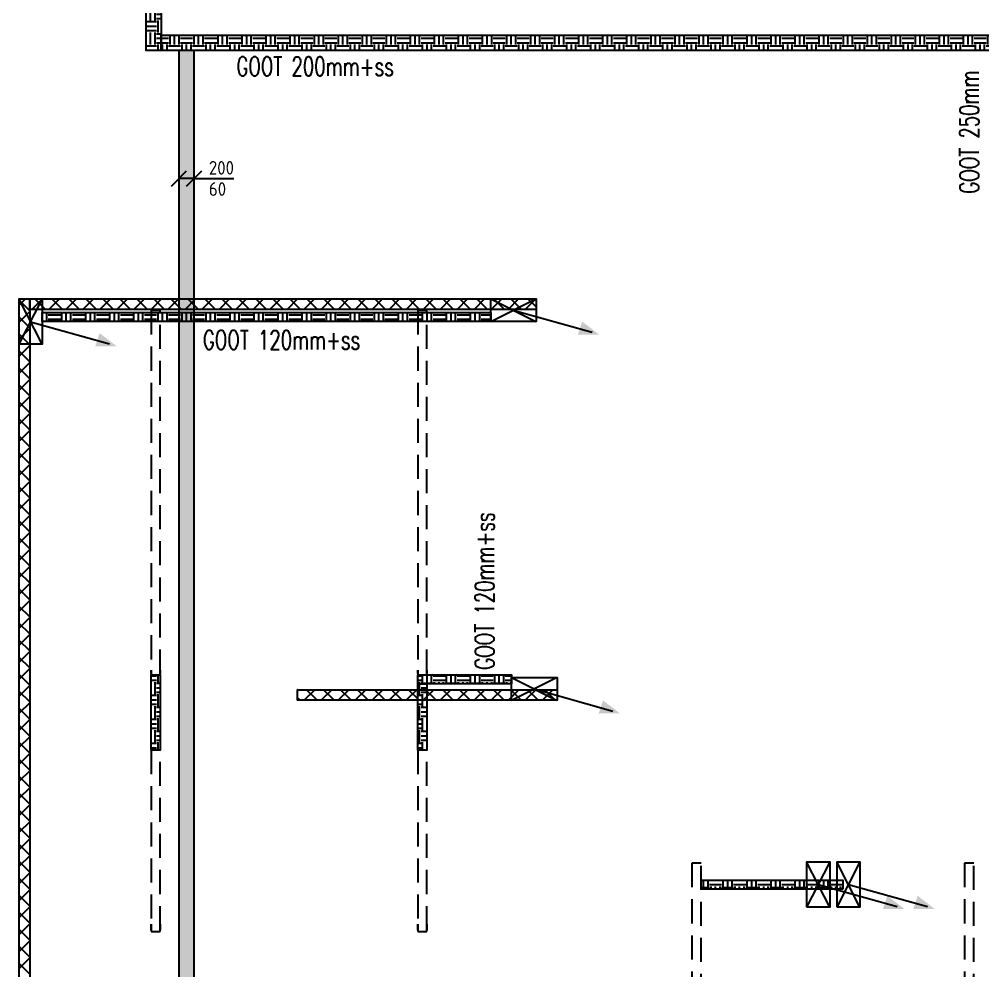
# Model space of a CAD drawing. Header units: millimetres. Extents: x -3262 to 109714, y 0 to 217318.
# Drawn here: x 45016 to 57737, y 182205 to 194763 of the extents above; entities that cross this region are included whole.
import ezdxf

# ---------------------------------------------------------------- set-up
doc = ezdxf.new("R2010")
doc.units = ezdxf.units.MM
doc.header["$LTSCALE"] = 100
doc.linetypes.add('HIDDEN2', pattern=[4.7625, 3.175, -1.5875])
for name, color, linetype in [('ByLayer', 2, 'Continuous'), ('EL6131--_ENERGIEBEDR (1996)', 2, 'Continuous'), ('EL6131--_GEBOUWINST (1996)', 2, 'Continuous'), ('EL6131--_KG_D', 3, 'Continuous'), ('EM6131--_KG', 1, 'Continuous')]:
    doc.layers.add(name, color=color, linetype=linetype)
doc.styles.add('CofelyArial', font='arial.ttf')
doc.styles.add('ROMANS', font='ROMANS', dxfattribs={"width": 0.7})
doc.styles.add('STABICAD-018', font='ISOCP.SHX', dxfattribs={"height": 1.8})

# ---------------------------------------------------------------- blocks, each defined once
blk = doc.blocks.new('*X65')
at = {"color": 0}
for p, q in [((33951, 29584), (33811, 29724)), ((33811, 29546), (33951, 29686)), ((33951, 29359), (33811, 29499)), ((33811, 29321), (33951, 29461)), ((33951, 29135), (33811, 29275)), ((33811, 29097), (33951, 29237)), ((33951, 28910), (33811, 29050)), ((33811, 28872), (33951, 29012)), ((33951, 28686), (33811, 28826)), ((33811, 28648), (33951, 28788)), ((33951, 28461), (33811, 28601)), ((33811, 28423), (33951, 28563)), ((33951, 28237), (33811, 28377)), ((33811, 28199), (33951, 28339)), ((33951, 28012), (33811, 28152)), ((33811, 27974), (33951, 28114)), ((33951, 27788), (33811, 27928)), ((33811, 27750), (33951, 27890)), ((33951, 27563), (33811, 27703)), ((33811, 27525), (33951, 27665)), ((33951, 27339), (33811, 27479)), ((33811, 27301), (33951, 27441)), ((33951, 27114), (33811, 27254)), ((33811, 27076), (33951, 27216)), ((33951, 26890), (33811, 27030)), ((33811, 26852), (33951, 26992)), ((33951, 26665), (33811, 26805)), ((33811, 26627), (33951, 26767)), ((33951, 26441), (33811, 26581)), ((33811, 26403), (33951, 26543)), ((33951, 26216), (33811, 26356)), ((33811, 26178), (33951, 26318)), ((33951, 25992), (33811, 26132)), ((33811, 25954), (33951, 26094)), ((33951, 25767), (33811, 25907)), ((33811, 25729), (33951, 25869)), ((33951, 25543), (33811, 25683)), ((33811, 25505), (33951, 25645)), ((33951, 25318), (33811, 25458)), ((33811, 25280), (33951, 25420)), ((33951, 25094), (33811, 25234)), ((33811, 25056), (33951, 25196)), ((33951, 24869), (33811, 25009)), ((33811, 24831), (33951, 24971)), ((33951, 24645), (33811, 24785)), ((33811, 24607), (33951, 24747)), ((33951, 24420), (33811, 24560)), ((33811, 24382), (33951, 24522)), ((33951, 24196), (33811, 24336)), ((33811, 24158), (33951, 24298)), ((33951, 23971), (33811, 24111)), ((33811, 23933), (33951, 24073)), ((33951, 23747), (33811, 23887)), ((33811, 23709), (33951, 23849)), ((33951, 23522), (33811, 23662)), ((33811, 23484), (33951, 23624)), ((33951, 23298), (33811, 23438)), ((33811, 23260), (33951, 23400)), ((33951, 23073), (33811, 23213)), ((33843, 23066), (33951, 23175))]:
    blk.add_line(p, q, dxfattribs=at)
blk = doc.blocks.new('*X66')
at = {"color": 0}
for p, q in [((28651, 26182), (28686, 26216)), ((28791, 26213), (28788, 26216)), ((28791, 25988), (28651, 26128)), ((28651, 25957), (28791, 26097)), ((28791, 25764), (28651, 25904)), ((28651, 25733), (28791, 25873)), ((28791, 25539), (28651, 25679)), ((28651, 25508), (28791, 25648)), ((28791, 25315), (28651, 25455)), ((28651, 25284), (28791, 25424)), ((28791, 25090), (28651, 25230)), ((28651, 25059), (28791, 25199)), ((28791, 24866), (28651, 25006)), ((28651, 24835), (28791, 24975)), ((28791, 24641), (28651, 24781)), ((28651, 24610), (28791, 24750)), ((28791, 24417), (28651, 24557)), ((28651, 24386), (28791, 24526)), ((28791, 24192), (28651, 24332)), ((28651, 24161), (28791, 24301)), ((28791, 23968), (28651, 24108)), ((28651, 23937), (28791, 24077)), ((28791, 23743), (28651, 23883)), ((28651, 23712), (28791, 23852)), ((28791, 23519), (28651, 23659)), ((28651, 23488), (28791, 23628)), ((28791, 23294), (28651, 23434)), ((28651, 23263), (28791, 23403)), ((28791, 23070), (28651, 23210)), ((28651, 23039), (28791, 23179)), ((28791, 22845), (28651, 22985)), ((28651, 22814), (28791, 22954))]:
    blk.add_line(p, q, dxfattribs=at)
blk = doc.blocks.new('*X80')
at = {"color": 0}
for p, q in [((25037, 29751), (25177, 29891)), ((25253, 29751), (25113, 29891)), ((25261, 29751), (25401, 29891)), ((25477, 29751), (25337, 29891)), ((25486, 29751), (25626, 29891)), ((25702, 29751), (25562, 29891)), ((25710, 29751), (25850, 29891)), ((25926, 29751), (25786, 29891)), ((25935, 29751), (26075, 29891)), ((26151, 29751), (26011, 29891)), ((26159, 29751), (26299, 29891)), ((26375, 29751), (26235, 29891)), ((26384, 29751), (26524, 29891)), ((26600, 29751), (26460, 29891)), ((26608, 29751), (26748, 29891)), ((26824, 29751), (26684, 29891)), ((26833, 29751), (26973, 29891)), ((27049, 29751), (26909, 29891)), ((27057, 29751), (27197, 29891)), ((27273, 29751), (27133, 29891)), ((27282, 29751), (27422, 29891)), ((27498, 29751), (27358, 29891)), ((27506, 29751), (27646, 29891)), ((27722, 29751), (27582, 29891)), ((27731, 29751), (27871, 29891)), ((27947, 29751), (27807, 29891)), ((27955, 29751), (28095, 29891)), ((28171, 29751), (28031, 29891)), ((28180, 29751), (28320, 29891)), ((28396, 29751), (28256, 29891)), ((28404, 29751), (28544, 29891)), ((28620, 29751), (28480, 29891)), ((28629, 29751), (28769, 29891)), ((28845, 29751), (28705, 29891)), ((28853, 29751), (28993, 29891)), ((29069, 29751), (28929, 29891)), ((29078, 29751), (29218, 29891)), ((29294, 29751), (29154, 29891)), ((29302, 29751), (29442, 29891)), ((29518, 29751), (29378, 29891)), ((29527, 29751), (29667, 29891)), ((29743, 29751), (29603, 29891)), ((29751, 29751), (29891, 29891)), ((29967, 29751), (29827, 29891)), ((29976, 29751), (30116, 29891)), ((30192, 29751), (30052, 29891)), ((30200, 29751), (30340, 29891)), ((30416, 29751), (30276, 29891)), ((30425, 29751), (30565, 29891)), ((30641, 29751), (30501, 29891)), ((30649, 29751), (30789, 29891)), ((30865, 29751), (30725, 29891)), ((30874, 29751), (31014, 29891)), ((31090, 29751), (30950, 29891)), ((31098, 29751), (31238, 29891)), ((31314, 29751), (31174, 29891)), ((31323, 29751), (31463, 29891)), ((31539, 29751), (31399, 29891)), ((31547, 29751), (31687, 29891)), ((31763, 29751), (31623, 29891)), ((31772, 29751), (31912, 29891)), ((31988, 29751), (31848, 29891)), ((31996, 29751), (32136, 29891)), ((32212, 29751), (32072, 29891)), ((32221, 29751), (32361, 29891)), ((32437, 29751), (32297, 29891)), ((32446, 29751), (32586, 29891)), ((32661, 29751), (32521, 29891)), ((32670, 29751), (32810, 29891)), ((32886, 29751), (32746, 29891)), ((32895, 29751), (33035, 29891)), ((33110, 29751), (32970, 29891)), ((33119, 29751), (33259, 29891)), ((33335, 29751), (33195, 29891)), ((33344, 29751), (33484, 29891)), ((33559, 29751), (33419, 29891)), ((33568, 29751), (33708, 29891)), ((33784, 29751), (33644, 29891)), ((33793, 29751), (33933, 29891)), ((33951, 29808), (33868, 29891))]:
    blk.add_line(p, q, dxfattribs=at)
blk = doc.blocks.new('PIJL-UIT')
at = {"layer": 'ByLayer', "color": 2}
blk.add_line((0, 0), (2.92, 10.41), dxfattribs=at)
blk.add_solid([(3.23, 11.35), (1.51, 9.11), (3.24, 8.54)], dxfattribs=at)
blk = doc.blocks.new('NV-1')
at = {"layer": 'ByLayer'}
for p, q in [((0, 4), (7.91, 0)), ((0, 0), (7.91, 4))]:
    blk.add_line(p, q, dxfattribs=at)
blk.add_lwpolyline([(0, 0), (8, 0), (8, 4), (0, 4)], close=True, dxfattribs=at)
blk = doc.blocks.new('*X81')
at = {"color": 0}
for p, q in [((26174, 20776), (26174, 20890)), ((26159, 20757), (26194, 20757)), ((26194, 20856), (26279, 20856)), ((26194, 20796), (26279, 20796)), ((26214, 20618), (26214, 20776)), ((26273, 20618), (26273, 20776)), ((26159, 20697), (26194, 20697)), ((26159, 20638), (26194, 20638)), ((26174, 20459), (26174, 20618)), ((26194, 20598), (26279, 20598)), ((26194, 20538), (26279, 20538)), ((26159, 20439), (26194, 20439)), ((26159, 20380), (26194, 20380)), ((26194, 20479), (26279, 20479)), ((26214, 20300), (26214, 20459)), ((26273, 20300), (26273, 20459)), ((26159, 20320), (26194, 20320)), ((26174, 20141), (26174, 20300)), ((26194, 20280), (26279, 20280)), ((26159, 20122), (26194, 20122)), ((26194, 20221), (26279, 20221)), ((26194, 20161), (26279, 20161)), ((26214, 19983), (26214, 20141)), ((26273, 19983), (26273, 20141)), ((26159, 20062), (26194, 20062)), ((26159, 20002), (26194, 20002)), ((26174, 19824), (26174, 19983)), ((26194, 19963), (26279, 19963)), ((26194, 19903), (26279, 19903)), ((26159, 19804), (26194, 19804)), ((26159, 19745), (26194, 19745)), ((26194, 19844), (26279, 19844)), ((26214, 19665), (26214, 19824)), ((26273, 19665), (26273, 19824)), ((26159, 19685), (26194, 19685)), ((26174, 19506), (26174, 19665)), ((26194, 19645), (26279, 19645)), ((26159, 19487), (26194, 19487)), ((26194, 19586), (26279, 19586)), ((26194, 19526), (26279, 19526)), ((26214, 19348), (26214, 19506)), ((26273, 19348), (26273, 19506)), ((26159, 19427), (26194, 19427)), ((26159, 19368), (26194, 19368)), ((26174, 19189), (26174, 19348)), ((26194, 19328), (26279, 19328)), ((26194, 19268), (26279, 19268)), ((26194, 19209), (26279, 19209)), ((26159, 19169), (26194, 19169)), ((26159, 19110), (26194, 19110)), ((26214, 19030), (26214, 19189)), ((26273, 19030), (26273, 19189)), ((26159, 19050), (26194, 19050)), ((26174, 19017), (26174, 19030))]:
    blk.add_line(p, q, dxfattribs=at)
blk = doc.blocks.new('*X86')
at = {"color": 0}
for p, q in [((27993, 24567), (28099, 24567)), ((28019, 24586), (28019, 24629)), ((28079, 24586), (28079, 24629)), ((28099, 24606), (28258, 24606)), ((28119, 24509), (28119, 24586)), ((28178, 24509), (28178, 24586)), ((28238, 24509), (28238, 24586)), ((28258, 24567), (28416, 24567)), ((28277, 24586), (28277, 24629)), ((28337, 24586), (28337, 24629)), ((28396, 24586), (28396, 24629)), ((28416, 24606), (28575, 24606)), ((28436, 24509), (28436, 24586)), ((28496, 24509), (28496, 24586)), ((28555, 24509), (28555, 24586)), ((28575, 24567), (28734, 24567)), ((28595, 24586), (28595, 24629)), ((28654, 24586), (28654, 24629)), ((28714, 24586), (28714, 24629)), ((28734, 24606), (28868, 24606)), ((28754, 24509), (28754, 24586)), ((28813, 24509), (28813, 24586))]:
    blk.add_line(p, q, dxfattribs=at)
blk = doc.blocks.new('*X87')
at = {"color": 0}
for p, q in [((28868, 24606), (28892, 24606)), ((28873, 24428), (28873, 24586)), ((28892, 24567), (28988, 24567)), ((28912, 24586), (28912, 24629)), ((28972, 24586), (28972, 24629)), ((28892, 24507), (28988, 24507)), ((28892, 24448), (28988, 24448)), ((28912, 24269), (28912, 24428)), ((28972, 24269), (28972, 24428)), ((28868, 24408), (28892, 24408)), ((28868, 24348), (28892, 24348)), ((28868, 24289), (28892, 24289)), ((28873, 24110), (28873, 24269)), ((28892, 24249), (28988, 24249)), ((28892, 24190), (28988, 24190)), ((28868, 24090), (28892, 24090)), ((28892, 24130), (28988, 24130)), ((28912, 23951), (28912, 24110)), ((28972, 23951), (28972, 24110)), ((28868, 24031), (28892, 24031)), ((28868, 23971), (28892, 23971)), ((28873, 23793), (28873, 23951)), ((28892, 23932), (28988, 23932)), ((28892, 23872), (28988, 23872)), ((28892, 23812), (28988, 23812)), ((28912, 23634), (28912, 23793)), ((28972, 23634), (28972, 23793)), ((28868, 23773), (28892, 23773)), ((28868, 23713), (28892, 23713)), ((28868, 23654), (28892, 23654)), ((28873, 23475), (28873, 23634)), ((28892, 23614), (28988, 23614)), ((28892, 23555), (28988, 23555)), ((28868, 23455), (28892, 23455)), ((28892, 23495), (28988, 23495)), ((28912, 23391), (28912, 23475)), ((28972, 23391), (28972, 23475)), ((28868, 23396), (28892, 23396))]:
    blk.add_line(p, q, dxfattribs=at)
blk = doc.blocks.new('*X88')
at = {"color": 0}
for p, q in [((28019, 28079), (28019, 28152)), ((28079, 28079), (28079, 28152)), ((28277, 28079), (28277, 28152)), ((28337, 28079), (28337, 28152)), ((28396, 28079), (28396, 28152)), ((28595, 28079), (28595, 28152)), ((28654, 28079), (28654, 28152)), ((28714, 28079), (28714, 28152)), ((28912, 28079), (28912, 28152)), ((28972, 28079), (28972, 28152)), ((27993, 28059), (28099, 28059)), ((28099, 28099), (28258, 28099)), ((28119, 28032), (28119, 28079)), ((28178, 28032), (28178, 28079)), ((28238, 28032), (28238, 28079)), ((28258, 28059), (28416, 28059)), ((28416, 28099), (28575, 28099)), ((28436, 28032), (28436, 28079)), ((28496, 28032), (28496, 28079)), ((28555, 28032), (28555, 28079)), ((28575, 28059), (28734, 28059)), ((28734, 28099), (28892, 28099)), ((28754, 28032), (28754, 28079)), ((28813, 28032), (28813, 28079)), ((28873, 28032), (28873, 28079)), ((28892, 28059), (28988, 28059))]:
    blk.add_line(p, q, dxfattribs=at)
blk = doc.blocks.new('*X98')
at = {"color": 0}
for p, q in [((37286, 28079), (37286, 28217)), ((37306, 28158), (37465, 28158)), ((37485, 28079), (37485, 28217)), ((37544, 28079), (37544, 28217)), ((37604, 28079), (37604, 28217)), ((37624, 28158), (37782, 28158)), ((37802, 28079), (37802, 28217)), ((37862, 28079), (37862, 28217)), ((37229, 28059), (37306, 28059)), ((37306, 28099), (37465, 28099)), ((37326, 28017), (37326, 28079)), ((37386, 28017), (37386, 28079)), ((37445, 28017), (37445, 28079)), ((37465, 28059), (37624, 28059)), ((37624, 28099), (37782, 28099)), ((37644, 28017), (37644, 28079)), ((37703, 28017), (37703, 28079)), ((37763, 28017), (37763, 28079)), ((37782, 28059), (37901, 28059))]:
    blk.add_line(p, q, dxfattribs=at)
blk = doc.blocks.new('*X99')
at = {"color": 0}
for p, q in [((37229, 28000), (37306, 28000)), ((37326, 27920), (37326, 28017)), ((37386, 27920), (37386, 28017)), ((37229, 27940), (37306, 27940)), ((37286, 27761), (37286, 27920)), ((37306, 27900), (37429, 27900)), ((37229, 27742), (37306, 27742)), ((37306, 27841), (37429, 27841)), ((37306, 27781), (37429, 27781)), ((37326, 27603), (37326, 27761)), ((37386, 27603), (37386, 27761)), ((37229, 27682), (37306, 27682)), ((37229, 27622), (37306, 27622)), ((37286, 27444), (37286, 27603)), ((37306, 27583), (37429, 27583)), ((37306, 27523), (37429, 27523)), ((37229, 27424), (37306, 27424)), ((37229, 27365), (37306, 27365)), ((37306, 27464), (37429, 27464)), ((37326, 27285), (37326, 27444)), ((37386, 27285), (37386, 27444)), ((37229, 27305), (37306, 27305)), ((37286, 27126), (37286, 27285)), ((37306, 27265), (37429, 27265)), ((37229, 27107), (37306, 27107)), ((37306, 27206), (37429, 27206)), ((37306, 27146), (37429, 27146)), ((37326, 26968), (37326, 27126)), ((37386, 26968), (37386, 27126)), ((37229, 27047), (37306, 27047)), ((37229, 26988), (37306, 26988)), ((37286, 26809), (37286, 26968)), ((37306, 26948), (37429, 26948)), ((37306, 26888), (37429, 26888)), ((37229, 26789), (37306, 26789)), ((37229, 26730), (37306, 26730)), ((37306, 26829), (37429, 26829)), ((37326, 26650), (37326, 26809)), ((37386, 26650), (37386, 26809)), ((37229, 26670), (37306, 26670)), ((37286, 26491), (37286, 26650)), ((37306, 26630), (37429, 26630)), ((37229, 26472), (37306, 26472)), ((37306, 26571), (37429, 26571)), ((37306, 26511), (37429, 26511)), ((37326, 26333), (37326, 26491)), ((37386, 26333), (37386, 26491)), ((37229, 26412), (37306, 26412)), ((37229, 26352), (37306, 26352)), ((37286, 26174), (37286, 26333)), ((37306, 26313), (37429, 26313)), ((37306, 26253), (37429, 26253)), ((37229, 26154), (37306, 26154)), ((37229, 26095), (37306, 26095)), ((37306, 26194), (37429, 26194)), ((37326, 26015), (37326, 26174)), ((37386, 26015), (37386, 26174)), ((37229, 26035), (37306, 26035)), ((37286, 25856), (37286, 26015)), ((37306, 25995), (37429, 25995)), ((37229, 25837), (37306, 25837)), ((37306, 25936), (37429, 25936)), ((37306, 25876), (37429, 25876)), ((37326, 25698), (37326, 25856)), ((37386, 25698), (37386, 25856)), ((37229, 25777), (37306, 25777)), ((37229, 25718), (37306, 25718)), ((37286, 25539), (37286, 25698)), ((37306, 25678), (37429, 25678)), ((37306, 25618), (37429, 25618)), ((37229, 25519), (37306, 25519)), ((37229, 25460), (37306, 25460)), ((37306, 25559), (37429, 25559)), ((37326, 25380), (37326, 25539)), ((37386, 25380), (37386, 25539)), ((37229, 25400), (37306, 25400)), ((37286, 25221), (37286, 25380)), ((37306, 25360), (37429, 25360)), ((37229, 25202), (37306, 25202)), ((37306, 25301), (37429, 25301)), ((37306, 25241), (37429, 25241)), ((37326, 25063), (37326, 25221)), ((37386, 25063), (37386, 25221)), ((37229, 25142), (37306, 25142)), ((37229, 25082), (37306, 25082)), ((37286, 24904), (37286, 25063)), ((37306, 25043), (37429, 25043)), ((37306, 24983), (37429, 24983)), ((37229, 24884), (37306, 24884)), ((37229, 24825), (37306, 24825)), ((37306, 24924), (37429, 24924)), ((37326, 24745), (37326, 24904)), ((37386, 24745), (37386, 24904)), ((37229, 24765), (37306, 24765)), ((37286, 24586), (37286, 24745)), ((37306, 24725), (37429, 24725)), ((37229, 24567), (37306, 24567)), ((37306, 24666), (37429, 24666)), ((37306, 24606), (37429, 24606)), ((37326, 24428), (37326, 24586)), ((37386, 24428), (37386, 24586)), ((37229, 24507), (37306, 24507)), ((37229, 24448), (37306, 24448)), ((37286, 24269), (37286, 24428)), ((37306, 24408), (37429, 24408)), ((37306, 24348), (37429, 24348)), ((37229, 24249), (37306, 24249)), ((37229, 24190), (37306, 24190)), ((37306, 24289), (37429, 24289)), ((37326, 24110), (37326, 24269)), ((37386, 24110), (37386, 24269)), ((37229, 24130), (37306, 24130)), ((37286, 23951), (37286, 24110)), ((37306, 24090), (37429, 24090)), ((37229, 23932), (37306, 23932)), ((37306, 24031), (37429, 24031)), ((37306, 23971), (37429, 23971)), ((37326, 23793), (37326, 23951)), ((37386, 23793), (37386, 23951)), ((37229, 23872), (37306, 23872)), ((37229, 23812), (37306, 23812)), ((37286, 23634), (37286, 23793)), ((37306, 23773), (37429, 23773)), ((37306, 23713), (37429, 23713)), ((37229, 23614), (37306, 23614)), ((37229, 23555), (37306, 23555)), ((37306, 23654), (37429, 23654)), ((37326, 23475), (37326, 23634)), ((37386, 23475), (37386, 23634)), ((37229, 23495), (37306, 23495)), ((37286, 23316), (37286, 23475)), ((37306, 23455), (37429, 23455)), ((37229, 23297), (37306, 23297)), ((37306, 23396), (37429, 23396)), ((37306, 23336), (37429, 23336)), ((37326, 23158), (37326, 23316)), ((37386, 23158), (37386, 23316)), ((37229, 23237), (37306, 23237)), ((37229, 23178), (37306, 23178)), ((37286, 22999), (37286, 23158)), ((37306, 23138), (37429, 23138)), ((37306, 23078), (37429, 23078)), ((37229, 22979), (37306, 22979)), ((37229, 22920), (37306, 22920)), ((37306, 23019), (37429, 23019)), ((37326, 22840), (37326, 22999)), ((37386, 22840), (37386, 22999)), ((37229, 22860), (37306, 22860)), ((37286, 22681), (37286, 22840)), ((37306, 22820), (37429, 22820)), ((37229, 22662), (37306, 22662)), ((37306, 22761), (37429, 22761)), ((37306, 22701), (37429, 22701)), ((37326, 22523), (37326, 22681)), ((37386, 22523), (37386, 22681)), ((37229, 22602), (37306, 22602)), ((37229, 22542), (37306, 22542)), ((37286, 22364), (37286, 22523)), ((37306, 22503), (37429, 22503)), ((37306, 22443), (37429, 22443)), ((37229, 22344), (37306, 22344)), ((37229, 22285), (37306, 22285)), ((37306, 22384), (37429, 22384)), ((37326, 22205), (37326, 22364)), ((37386, 22205), (37386, 22364)), ((37229, 22225), (37306, 22225)), ((37286, 22046), (37286, 22205)), ((37306, 22185), (37429, 22185)), ((37229, 22027), (37306, 22027)), ((37306, 22126), (37429, 22126)), ((37306, 22066), (37429, 22066)), ((37326, 21888), (37326, 22046)), ((37386, 21888), (37386, 22046)), ((37229, 21967), (37306, 21967)), ((37229, 21908), (37306, 21908)), ((37286, 21729), (37286, 21888)), ((37306, 21868), (37429, 21868)), ((37306, 21808), (37429, 21808)), ((37229, 21709), (37306, 21709)), ((37229, 21650), (37306, 21650)), ((37306, 21749), (37429, 21749)), ((37326, 21570), (37326, 21729)), ((37386, 21570), (37386, 21729)), ((37229, 21590), (37306, 21590)), ((37286, 21411), (37286, 21570)), ((37306, 21550), (37429, 21550)), ((37229, 21392), (37306, 21392)), ((37306, 21491), (37429, 21491)), ((37306, 21431), (37429, 21431)), ((37326, 21253), (37326, 21411)), ((37386, 21253), (37386, 21411)), ((37229, 21332), (37306, 21332)), ((37229, 21272), (37306, 21272)), ((37286, 21094), (37286, 21253)), ((37306, 21233), (37429, 21233)), ((37306, 21173), (37429, 21173)), ((37229, 21074), (37306, 21074)), ((37229, 21015), (37306, 21015)), ((37306, 21114), (37429, 21114)), ((37326, 20935), (37326, 21094)), ((37386, 20935), (37386, 21094)), ((37229, 20955), (37306, 20955)), ((37286, 20776), (37286, 20935)), ((37306, 20915), (37429, 20915)), ((37229, 20757), (37306, 20757)), ((37306, 20856), (37429, 20856)), ((37306, 20796), (37429, 20796)), ((37326, 20618), (37326, 20776)), ((37386, 20618), (37386, 20776)), ((37229, 20697), (37306, 20697)), ((37229, 20638), (37306, 20638)), ((37286, 20459), (37286, 20618)), ((37306, 20598), (37429, 20598)), ((37306, 20538), (37429, 20538)), ((37229, 20439), (37306, 20439)), ((37229, 20380), (37306, 20380)), ((37306, 20479), (37429, 20479)), ((37326, 20300), (37326, 20459)), ((37386, 20300), (37386, 20459)), ((37229, 20320), (37306, 20320)), ((37286, 20141), (37286, 20300)), ((37306, 20280), (37429, 20280)), ((37229, 20122), (37306, 20122)), ((37306, 20221), (37429, 20221)), ((37306, 20161), (37429, 20161)), ((37326, 19983), (37326, 20141)), ((37386, 19983), (37386, 20141)), ((37229, 20062), (37306, 20062)), ((37229, 20002), (37306, 20002)), ((37286, 19824), (37286, 19983)), ((37306, 19963), (37429, 19963)), ((37306, 19903), (37429, 19903)), ((37229, 19804), (37306, 19804)), ((37229, 19745), (37306, 19745)), ((37306, 19844), (37429, 19844)), ((37326, 19665), (37326, 19824)), ((37386, 19665), (37386, 19824)), ((37229, 19685), (37306, 19685)), ((37286, 19506), (37286, 19665)), ((37306, 19645), (37429, 19645)), ((37229, 19487), (37306, 19487)), ((37306, 19586), (37429, 19586)), ((37306, 19526), (37429, 19526)), ((37326, 19348), (37326, 19506)), ((37386, 19348), (37386, 19506)), ((37229, 19427), (37306, 19427)), ((37229, 19368), (37306, 19368)), ((37286, 19189), (37286, 19348)), ((37306, 19328), (37429, 19328)), ((37306, 19268), (37429, 19268)), ((37306, 19209), (37429, 19209)), ((37229, 19169), (37306, 19169)), ((37229, 19110), (37306, 19110)), ((37326, 19030), (37326, 19189)), ((37386, 19030), (37386, 19189)), ((37229, 19050), (37306, 19050)), ((37286, 18871), (37286, 19030)), ((37306, 19010), (37429, 19010)), ((37229, 18852), (37306, 18852)), ((37306, 18951), (37429, 18951)), ((37306, 18891), (37429, 18891)), ((37326, 18713), (37326, 18871)), ((37386, 18713), (37386, 18871)), ((37229, 18792), (37306, 18792)), ((37229, 18732), (37306, 18732)), ((37286, 18554), (37286, 18713)), ((37306, 18693), (37429, 18693)), ((37306, 18633), (37429, 18633)), ((37306, 18574), (37429, 18574)), ((37229, 18534), (37306, 18534)), ((37229, 18475), (37306, 18475)), ((37326, 18395), (37326, 18554)), ((37386, 18395), (37386, 18554)), ((37229, 18415), (37306, 18415)), ((37286, 18236), (37286, 18395)), ((37306, 18375), (37429, 18375)), ((37229, 18217), (37306, 18217)), ((37306, 18316), (37429, 18316)), ((37306, 18256), (37429, 18256)), ((37326, 18078), (37326, 18236)), ((37386, 18078), (37386, 18236)), ((37229, 18157), (37306, 18157)), ((37229, 18098), (37306, 18098)), ((37286, 17919), (37286, 18078)), ((37306, 18058), (37429, 18058)), ((37306, 17998), (37429, 17998)), ((37306, 17939), (37429, 17939)), ((37229, 17899), (37306, 17899)), ((37229, 17840), (37306, 17840)), ((37326, 17760), (37326, 17919)), ((37386, 17760), (37386, 17919)), ((37229, 17780), (37306, 17780)), ((37286, 17601), (37286, 17760)), ((37306, 17740), (37429, 17740)), ((37229, 17582), (37306, 17582)), ((37306, 17681), (37429, 17681)), ((37306, 17621), (37429, 17621)), ((37326, 17443), (37326, 17601)), ((37386, 17443), (37386, 17601)), ((37229, 17522), (37306, 17522)), ((37229, 17462), (37306, 17462)), ((37286, 17284), (37286, 17443)), ((37306, 17423), (37429, 17423)), ((37306, 17363), (37429, 17363)), ((37306, 17304), (37429, 17304)), ((37229, 17264), (37306, 17264)), ((37229, 17205), (37306, 17205)), ((37326, 17125), (37326, 17284)), ((37386, 17125), (37386, 17284)), ((37229, 17145), (37306, 17145)), ((37286, 16993), (37286, 17125)), ((37306, 17105), (37429, 17105)), ((37306, 17046), (37429, 17046))]:
    blk.add_line(p, q, dxfattribs=at)
blk = doc.blocks.new('*X102')
at = {"color": 0}
for p, q in [((33655, 29587), (33771, 29587)), ((33655, 29528), (33771, 29528)), ((33651, 29488), (33655, 29488)), ((33651, 29428), (33655, 29428)), ((33675, 29349), (33675, 29508)), ((33734, 29349), (33734, 29508)), ((33651, 29369), (33655, 29369)), ((33655, 29329), (33771, 29329)), ((33655, 29270), (33771, 29270)), ((33651, 29170), (33655, 29170)), ((33655, 29210), (33771, 29210)), ((33675, 29031), (33675, 29190)), ((33734, 29031), (33734, 29190)), ((33651, 29111), (33655, 29111)), ((33651, 29051), (33655, 29051)), ((33655, 29012), (33771, 29012)), ((33655, 28952), (33771, 28952)), ((33655, 28892), (33771, 28892)), ((33651, 28853), (33655, 28853)), ((33651, 28793), (33655, 28793)), ((33675, 28714), (33675, 28873)), ((33734, 28714), (33734, 28873)), ((33651, 28734), (33655, 28734)), ((33655, 28694), (33771, 28694)), ((33655, 28635), (33771, 28635)), ((33651, 28535), (33655, 28535)), ((33655, 28575), (33771, 28575)), ((33675, 28396), (33675, 28555)), ((33734, 28396), (33734, 28555)), ((33651, 28476), (33655, 28476)), ((33651, 28416), (33655, 28416)), ((33655, 28377), (33771, 28377)), ((33655, 28317), (33771, 28317)), ((33655, 28258), (33771, 28258)), ((33651, 28218), (33655, 28218)), ((33651, 28158), (33655, 28158)), ((33675, 28079), (33675, 28238)), ((33734, 28079), (33734, 28238)), ((33651, 28099), (33655, 28099)), ((33655, 28059), (33771, 28059)), ((33655, 28000), (33771, 28000)), ((33651, 27900), (33655, 27900)), ((33655, 27940), (33771, 27940)), ((33675, 27761), (33675, 27920)), ((33734, 27761), (33734, 27920)), ((33651, 27841), (33655, 27841)), ((33651, 27781), (33655, 27781)), ((33655, 27742), (33771, 27742)), ((33655, 27682), (33771, 27682)), ((33655, 27622), (33771, 27622)), ((33651, 27583), (33655, 27583)), ((33651, 27523), (33655, 27523)), ((33675, 27444), (33675, 27603)), ((33734, 27444), (33734, 27603)), ((33651, 27464), (33655, 27464)), ((33655, 27424), (33771, 27424)), ((33655, 27365), (33771, 27365)), ((33651, 27265), (33655, 27265)), ((33655, 27305), (33771, 27305)), ((33675, 27126), (33675, 27285)), ((33734, 27126), (33734, 27285)), ((33651, 27206), (33655, 27206)), ((33651, 27146), (33655, 27146)), ((33655, 27107), (33771, 27107)), ((33655, 27047), (33771, 27047)), ((33655, 26988), (33771, 26988)), ((33651, 26948), (33655, 26948)), ((33651, 26888), (33655, 26888)), ((33675, 26809), (33675, 26968)), ((33734, 26809), (33734, 26968)), ((33651, 26829), (33655, 26829)), ((33655, 26789), (33771, 26789)), ((33655, 26730), (33771, 26730)), ((33651, 26630), (33655, 26630)), ((33655, 26670), (33771, 26670)), ((33675, 26491), (33675, 26650)), ((33734, 26491), (33734, 26650)), ((33651, 26571), (33655, 26571)), ((33651, 26511), (33655, 26511)), ((33655, 26472), (33771, 26472)), ((33655, 26412), (33771, 26412)), ((33655, 26352), (33771, 26352)), ((33675, 26174), (33675, 26333)), ((33734, 26174), (33734, 26333)), ((33651, 26313), (33655, 26313)), ((33651, 26253), (33655, 26253)), ((33651, 26194), (33655, 26194)), ((33655, 26154), (33771, 26154)), ((33655, 26095), (33771, 26095)), ((33651, 25995), (33655, 25995)), ((33655, 26035), (33771, 26035)), ((33675, 25856), (33675, 26015)), ((33734, 25856), (33734, 26015)), ((33651, 25936), (33655, 25936)), ((33651, 25876), (33655, 25876)), ((33655, 25837), (33771, 25837)), ((33655, 25777), (33771, 25777)), ((33655, 25718), (33771, 25718)), ((33675, 25539), (33675, 25698)), ((33734, 25539), (33734, 25698)), ((33651, 25678), (33655, 25678)), ((33651, 25618), (33655, 25618)), ((33651, 25559), (33655, 25559)), ((33655, 25519), (33771, 25519)), ((33655, 25460), (33771, 25460)), ((33651, 25360), (33655, 25360)), ((33655, 25400), (33771, 25400)), ((33675, 25221), (33675, 25380)), ((33734, 25221), (33734, 25380)), ((33651, 25301), (33655, 25301)), ((33651, 25241), (33655, 25241)), ((33655, 25202), (33771, 25202)), ((33655, 25142), (33771, 25142)), ((33655, 25082), (33771, 25082)), ((33675, 24904), (33675, 25063)), ((33734, 24904), (33734, 25063)), ((33651, 25043), (33655, 25043)), ((33651, 24983), (33655, 24983)), ((33651, 24924), (33655, 24924)), ((33655, 24884), (33771, 24884)), ((33655, 24825), (33771, 24825)), ((33651, 24725), (33655, 24725)), ((33655, 24765), (33771, 24765)), ((33675, 24586), (33675, 24745)), ((33734, 24586), (33734, 24745)), ((33651, 24666), (33655, 24666)), ((33651, 24606), (33655, 24606)), ((33655, 24567), (33771, 24567)), ((33655, 24507), (33771, 24507)), ((33655, 24448), (33771, 24448)), ((33675, 24269), (33675, 24428)), ((33734, 24269), (33734, 24428)), ((33651, 24408), (33655, 24408)), ((33651, 24348), (33655, 24348)), ((33651, 24289), (33655, 24289)), ((33655, 24249), (33771, 24249)), ((33655, 24190), (33771, 24190)), ((33651, 24090), (33655, 24090)), ((33655, 24130), (33771, 24130)), ((33675, 23951), (33675, 24110)), ((33734, 23951), (33734, 24110)), ((33651, 24031), (33655, 24031)), ((33651, 23971), (33655, 23971)), ((33655, 23932), (33771, 23932)), ((33655, 23872), (33771, 23872)), ((33655, 23812), (33771, 23812)), ((33675, 23666), (33675, 23793)), ((33734, 23666), (33734, 23793)), ((33651, 23773), (33655, 23773)), ((33651, 23713), (33655, 23713))]:
    blk.add_line(p, q, dxfattribs=at)
blk = doc.blocks.new('*U132')
at = {"color": 0, "linetype": 'Continuous'}
for p, q in [((0, 100, -2730), (31978, 100, -2730)), ((31978, -100, -2730), (31978, 100, -2730)), ((0, -100, -2730), (31978, -100, -2730))]:
    blk.add_line(p, q, dxfattribs=at)
at = {"color": 1, "style": 'CofelyArial'}
for tag in ['CODE', 'POSITIONCODE', 'SECTIONCODE']:
    blk.add_attdef(tag, (47225, 162374, 2730), '', height=1.8, dxfattribs=at)
blk = doc.blocks.new('*U133')
at = {"color": 0, "linetype": 'Continuous'}
for p, q in [((-300, -100, -2730), (-100, 100, -2730)), ((0, 0, -2730), (-200, 0, -2730)), ((-100, -100, -2730), (100, 100, -2730)), ((0, 0, -2730), (94, 0, -2730)), ((94, 0, -2730), (523, 0, -2730))]:
    blk.add_line(p, q, dxfattribs=at)
at = {"color": 0, "linetype": 'Continuous', "style": 'STABICAD-018'}
for s, p in [('200', (194, 50, -2730)), ('60', (194, -230, -2730))]:
    blk.add_text(s, height=180, dxfattribs=at).set_placement(p)
at = {"color": 1, "style": 'CofelyArial'}
blk.add_attdef('CODE', (47325, 192662, 2730), '', height=1.8, dxfattribs=at)

msp = doc.modelspace()

# ---------------------------------------------------------------- hatches: boundary and pattern name
at = {"layer": 'EL6131--_ENERGIEBEDR (1996)', "linetype": 'Continuous'}
h = msp.add_hatch(dxfattribs=at)
h.set_pattern_fill('STARS', color=1, scale=25)
h.set_pattern_definition([(0, (-37412.76, 46872.63), (0, 137.48153), [79.375, -79.375]), (60, (-37412.76, 46872.63), (-119.0625, 68.74077), [79.375, -79.375]), (120, (-37373.07, 46941.37), (-119.0625, -68.74077), [79.375, -79.375])])
h.paths.add_polyline_path([(47125, 162374), (47325, 162374), (47325, 194352), (47125, 194352)])

# ---------------------------------------------------------------- linework, layer by layer
at = {"layer": 'EL6131--_ENERGIEBEDR (1996)', "color": 2, "linetype": 'Continuous'}
for points in [[(46690, 195024), (46890, 195024), (46890, 194352), (46690, 194352)], [(51241, 190774), (45316, 190774), (45316, 190894), (51241, 190894)], [(46755, 185116), (46755, 186110), (46875, 186110), (46875, 185116)], [(51516, 185990), (50278, 185990), (50278, 186110), (51516, 186110)], [(50278, 185116), (50278, 185990), (50398, 185990), (50398, 185116)], [(55890, 183282), (54017, 183282), (54017, 183402), (55890, 183402)]]:
    msp.add_lwpolyline(points, close=True, dxfattribs=at)
at = {"layer": 'EL6131--_ENERGIEBEDR (1996)'}
msp.add_lwpolyline([(46890, 194552), (57914, 194552), (57914, 194352), (46890, 194352)], close=True, dxfattribs=at)
at = {"layer": 'EL6131--_ENERGIEBEDR (1996)', "color": 2, "linetype": 'HIDDEN2'}
for points in [[(46755, 186127), (46755, 186171), (46755, 186110), (46875, 186110), (46875, 186171), (46875, 186127), (46875, 190918), (46755, 190918)], [(50278, 186127), (50278, 186171), (50278, 186110), (50398, 186110), (50398, 186171), (50398, 186127), (50398, 190918), (50278, 190918)], [(46755, 182741), (46755, 182819), (46755, 182724), (46875, 182724), (46875, 182819), (46875, 182741), (46875, 185116), (46755, 185116)], [(50278, 182741), (50278, 182819), (50278, 182724), (50398, 182724), (50398, 182819), (50398, 182741), (50398, 185116), (50278, 185116)], [(53897, 168034), (53897, 168258), (53897, 168017), (54017, 168017), (54017, 168258), (54017, 168034), (54017, 183624), (53897, 183624)], [(57497, 168034), (57497, 168258), (57497, 168017), (57617, 168017), (57617, 168258), (57617, 168034), (57617, 183624), (57497, 183624)]]:
    msp.add_lwpolyline(points, close=True, dxfattribs=at)
at = {"layer": 'EL6131--_GEBOUWINST (1996)', "color": 2, "linetype": 'Continuous'}
for points in [[(45016, 162374), (45016, 191074), (45156, 191074), (45156, 162374)], [(51841, 190934), (45156, 190934), (45156, 191074), (51841, 191074)], [(52116, 185774), (48691, 185774), (48691, 185914), (52116, 185914)]]:
    msp.add_lwpolyline(points, close=True, dxfattribs=at)

# ---------------------------------------------------------------- block references
at = {"layer": 'EL6131--_ENERGIEBEDR (1996)', "color": 1, "linetype": 'Continuous', "rotation": 90}
for name in ['*X98', '*X99', '*X102', '*X88', '*X87', '*X86', '*X81']:
    msp.add_blockref(name, (74907, 157123), dxfattribs=at)
at = {"layer": 'EL6131--_ENERGIEBEDR (1996)', "color": 2, "linetype": 'Continuous', "xscale": -75, "yscale": 75, "zscale": 75}
for p, rotation in [((45016, 190474), 270), ((51241, 191074), 180), ((51516, 186074), 180), ((55416, 183042), 270), ((55816, 183042), 270)]:
    msp.add_blockref('NV-1', p, dxfattribs=dict(at, rotation=rotation))
at = {"layer": 'EL6131--_ENERGIEBEDR (1996)', "color": 1, "linetype": 'Continuous', "xscale": 100, "yscale": 100, "zscale": 100, "rotation": 270}
for p in [(51537, 190924), (45166, 190771), (51812, 185924), (55566, 183345), (55966, 183345)]:
    msp.add_blockref('PIJL-UIT', p, dxfattribs=at)
at = {"layer": 'EL6131--_GEBOUWINST (1996)', "color": 1, "linetype": 'Continuous', "rotation": 90}
for name in ['*X80', '*X65', '*X66']:
    msp.add_blockref(name, (74907, 157123), dxfattribs=at)
at = {"layer": 'EL6131--_KG_D', "linetype": 'Continuous', "rotation": 90.00000000000031}
msp.add_blockref('*U132', (47225, 162374, 2730), dxfattribs=at)
at = {"layer": 'EM6131--_KG', "linetype": 'Continuous'}
msp.add_blockref('*U133', (47325, 192662, 2730), dxfattribs=at)

# ---------------------------------------------------------------- texts
at = {"layer": 'EL6131--_ENERGIEBEDR (1996)', "color": 1, "linetype": 'Continuous', "style": 'ROMANS', "width": 0.7}
for s, p in [('GOOT 200mm+ss', (47883, 194016)), ('GOOT 120mm+ss', (47440, 190406))]:
    msp.add_text(s, height=250, dxfattribs=at).set_placement(p)
for s, p in [('GOOT 250mm', (57683, 192461)), ('GOOT 120mm+ss', (51284, 186178))]:
    msp.add_text(s, height=250, rotation=90, dxfattribs=at).set_placement(p)

doc.saveas('drawing.dxf')
